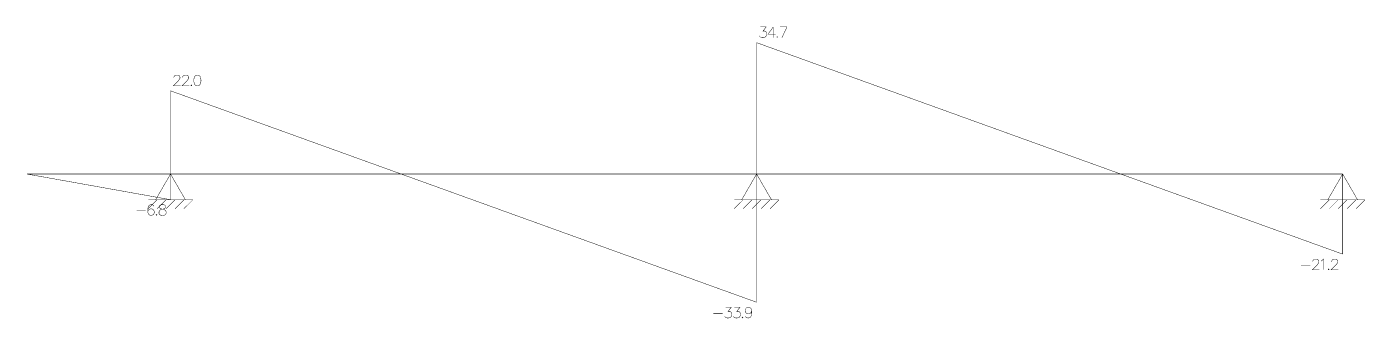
# Model space of a CAD drawing. Extents: x 1216 to 13607, y 2542 to 5245.
import ezdxf

# ---------------------------------------------------------------- set-up
doc = ezdxf.new("R2010")
doc.units = 0

msp = doc.modelspace()

# ---------------------------------------------------------------- linework, layer by layer
at = {"color": 10, "linetype": 'CONTINUOUS', "const_width": 4}
for points in [[(8008.29576, 5243.09993), (8060.302819, 5243.09993), (8031.935332, 5205.275627), (8046.119076, 5205.275627), (8055.574904, 5200.547589), (8060.302819, 5195.819552), (8065.030733, 5181.635438), (8065.030733, 5172.179363), (8060.302819, 5157.995249), (8050.84699, 5148.539173), (8036.663247, 5143.811136), (8022.479503, 5143.811136), (8008.29576, 5148.539173), (8003.567845, 5153.267211), (7998.839931, 5162.723287)], [(8126.493621, 5243.09993), (8079.214477, 5176.9074), (8150.133194, 5176.9074)], [(8126.493621, 5243.09993), (8126.493621, 5143.811136)], [(8187.956509, 5243.09993), (8254.147312, 5243.09993)], [(8254.147312, 5243.09993), (8206.868167, 5143.811136)], [(8164.316937, 5153.267211), (8159.589023, 5148.539173), (8164.316937, 5143.811136), (8169.044852, 5148.539173), (8164.316937, 5153.267211)], [(2577.931697, 4773.039527), (2577.931697, 4777.767565), (2582.659612, 4787.22364), (2587.387526, 4791.951678), (2596.843355, 4796.679716), (2615.755013, 4796.679716), (2625.210842, 4791.951678), (2629.938756, 4787.22364), (2634.666671, 4777.767565), (2634.666671, 4768.311489), (2629.938756, 4758.855414), (2620.482928, 4744.6713), (2573.203783, 4697.390922), (2639.394585, 4697.390922)], [(2658.306243, 4773.039527), (2658.306243, 4777.767565), (2663.034158, 4787.22364), (2667.762072, 4791.951678), (2677.217901, 4796.679716), (2696.129559, 4796.679716), (2705.585388, 4791.951678), (2710.313302, 4787.22364), (2715.041217, 4777.767565), (2715.041217, 4768.311489), (2710.313302, 4758.855414), (2700.857473, 4744.6713), (2653.578329, 4697.390922), (2719.769131, 4697.390922)], [(2738.680789, 4706.846998), (2733.952875, 4702.11896), (2738.680789, 4697.390922), (2743.408704, 4702.11896), (2738.680789, 4706.846998)], [(2790.687848, 4796.679716), (2776.504105, 4791.951678), (2767.048276, 4777.767565), (2762.320361, 4754.127376), (2762.320361, 4739.943262), (2767.048276, 4716.303073), (2776.504105, 4702.11896), (2790.687848, 4697.390922), (2800.143677, 4697.390922), (2814.32742, 4702.11896), (2823.783249, 4716.303073), (2828.511164, 4739.943262), (2828.511164, 4754.127376), (2823.783249, 4777.767565), (2814.32742, 4791.951678), (2800.143677, 4796.679716), (2790.687848, 4796.679716)], [(2392.59745, 3580.969627), (2387.869536, 3590.425703), (2373.685793, 3595.153741), (2364.229964, 3595.153741), (2350.04622, 3590.425703), (2340.590391, 3576.241589), (2335.862477, 3552.6014), (2335.862477, 3528.961211), (2340.590391, 3510.04906), (2350.04622, 3500.592984), (2364.229964, 3495.864947), (2368.957878, 3495.864947), (2383.141622, 3500.592984), (2392.59745, 3510.04906), (2397.325365, 3524.233173), (2397.325365, 3528.961211), (2392.59745, 3543.145325), (2383.141622, 3552.6014), (2368.957878, 3557.329438), (2364.229964, 3557.329438), (2350.04622, 3552.6014), (2340.590391, 3543.145325), (2335.862477, 3528.961211)], [(2463.516167, 3595.153741), (2449.332424, 3590.425703), (2444.60451, 3580.969627), (2444.60451, 3571.513552), (2449.332424, 3562.057476), (2458.788253, 3557.329438), (2477.699911, 3552.6014), (2491.883654, 3547.873363), (2501.339483, 3538.417287), (2506.067398, 3528.961211), (2506.067398, 3514.777098), (2501.339483, 3505.321022), (2496.611569, 3500.592984), (2482.427825, 3495.864947), (2463.516167, 3495.864947), (2449.332424, 3500.592984), (2444.60451, 3505.321022), (2439.876595, 3514.777098), (2439.876595, 3528.961211), (2444.60451, 3538.417287), (2454.060338, 3547.873363), (2468.244082, 3552.6014), (2487.15574, 3557.329438), (2496.611569, 3562.057476), (2501.339483, 3571.513552), (2501.339483, 3580.969627), (2496.611569, 3590.425703), (2482.427825, 3595.153741), (2463.516167, 3595.153741)], [(2231.848359, 3538.417287), (2316.950819, 3538.417287)], [(2416.237023, 3505.321022), (2411.509108, 3500.592984), (2416.237023, 3495.864947), (2420.964937, 3500.592984), (2416.237023, 3505.321022)], [(13012.201938, 3033.899379), (13097.304398, 3033.899379)], [(13120.943971, 3066.995643), (13120.943971, 3071.723681), (13125.671885, 3081.179757), (13130.399799, 3085.907795), (13139.855628, 3090.635832), (13158.767286, 3090.635832), (13168.223115, 3085.907795), (13172.95103, 3081.179757), (13177.678944, 3071.723681), (13177.678944, 3062.267606), (13172.95103, 3052.81153), (13163.495201, 3038.627416), (13116.216056, 2991.347038), (13182.406859, 2991.347038)], [(13196.590602, 3071.723681), (13206.046431, 3076.451719), (13220.230174, 3090.635832), (13220.230174, 2991.347038)], [(13267.509319, 3000.803114), (13262.781404, 2996.075076), (13267.509319, 2991.347038), (13272.237233, 2996.075076), (13267.509319, 3000.803114)], [(13295.876806, 3066.995643), (13295.876806, 3071.723681), (13300.60472, 3081.179757), (13305.332635, 3085.907795), (13314.788463, 3090.635832), (13333.700121, 3090.635832), (13343.15595, 3085.907795), (13347.883865, 3081.179757), (13352.611779, 3071.723681), (13352.611779, 3062.267606), (13347.883865, 3052.81153), (13338.428036, 3038.627416), (13291.148891, 2991.347038), (13357.339694, 2991.347038)], [(7685.851994, 2644.215619), (7737.859053, 2644.215619), (7709.491566, 2606.391316), (7723.675309, 2606.391316), (7733.131138, 2601.663278), (7737.859053, 2596.935241), (7742.586967, 2582.751127), (7742.586967, 2573.295051), (7737.859053, 2559.110938), (7728.403224, 2549.654862), (7714.21948, 2544.926825), (7700.035737, 2544.926825), (7685.851994, 2549.654862), (7681.124079, 2554.3829), (7676.396165, 2563.838976)], [(7766.226539, 2644.215619), (7818.233599, 2644.215619), (7789.866112, 2606.391316), (7804.049855, 2606.391316), (7813.505684, 2601.663278), (7818.233599, 2596.935241), (7822.961513, 2582.751127), (7822.961513, 2573.295051), (7818.233599, 2559.110938), (7808.77777, 2549.654862), (7794.594026, 2544.926825), (7780.410283, 2544.926825), (7766.226539, 2549.654862), (7761.498625, 2554.3829), (7756.770711, 2563.838976)], [(7926.975631, 2611.119354), (7922.247717, 2596.935241), (7912.791888, 2587.479165), (7898.608144, 2582.751127), (7893.88023, 2582.751127), (7879.696487, 2587.479165), (7870.240658, 2596.935241), (7865.512743, 2611.119354), (7865.512743, 2615.847392), (7870.240658, 2630.031505), (7879.696487, 2639.487581), (7893.88023, 2644.215619), (7898.608144, 2644.215619), (7912.791888, 2639.487581), (7922.247717, 2630.031505), (7926.975631, 2611.119354), (7926.975631, 2587.479165), (7922.247717, 2563.838976), (7912.791888, 2549.654862), (7898.608144, 2544.926825), (7889.152315, 2544.926825), (7874.968572, 2549.654862), (7870.240658, 2559.110938)], [(7572.382046, 2587.479165), (7657.484507, 2587.479165)], [(7841.873171, 2554.3829), (7837.145256, 2549.654862), (7841.873171, 2544.926825), (7846.601085, 2549.654862), (7841.873171, 2554.3829)]]:
    msp.add_lwpolyline(points, dxfattribs=at)
at = {"color": 170, "linetype": 'CONTINUOUS', "const_width": 4}
for points in [[(7972.36361, 5097.476365), (13397.999758, 3136.970603)], [(7972.36361, 3879.444635), (7972.36361, 5097.476365)], [(2546.727462, 4651.056151), (7972.36361, 2690.550389)], [(2546.727462, 3879.444635), (2546.727462, 4651.056151)], [(2546.727462, 3641.488511), (1218.000242, 3879.444635)], [(1218.000242, 3879.444635), (1218.000242, 3879.444635)], [(2546.727462, 3879.444635), (2546.727462, 3641.488511)], [(7972.36361, 3879.444635), (7972.36361, 2690.550389)], [(13397.999758, 3879.444635), (13397.999758, 3136.970603)]]:
    msp.add_lwpolyline(points, dxfattribs=at)
at = {"color": 56, "linetype": 'CONTINUOUS', "const_width": 4}
for points in [[(2546.727462, 3879.444635), (1218.000242, 3879.444635)], [(2546.727462, 3879.444635), (7972.36361, 3879.444635)], [(7972.36361, 3879.444635), (13397.999758, 3879.444635)]]:
    msp.add_lwpolyline(points, dxfattribs=at)
at = {"color": 96, "linetype": 'CONTINUOUS', "const_width": 4}
for points in [[(2408.831336, 3640.593029), (2546.727462, 3879.444635), (2684.623588, 3640.593029)], [(7834.467484, 3640.593029), (7972.36361, 3879.444635), (8110.259736, 3640.593029)], [(13260.103632, 3640.593029), (13397.999758, 3879.444635), (13535.895884, 3640.593029)], [(2339.885341, 3640.593029), (2753.569583, 3640.593029)], [(2422.623844, 3640.593029), (2339.885341, 3557.852368)], [(2505.362347, 3640.593029), (2422.623844, 3557.852368)], [(2588.10085, 3640.593029), (2505.362347, 3557.852368)], [(2670.839353, 3640.593029), (2588.10085, 3557.852368)], [(2753.577857, 3640.593029), (2670.839353, 3557.852368)], [(7765.521489, 3640.593029), (8179.205731, 3640.593029)], [(7848.259992, 3640.593029), (7765.521489, 3557.852368)], [(7930.998495, 3640.593029), (7848.259992, 3557.852368)], [(8013.736998, 3640.593029), (7930.998495, 3557.852368)], [(8096.475502, 3640.593029), (8013.736998, 3557.852368)], [(8179.214005, 3640.593029), (8096.475502, 3557.852368)], [(13191.157637, 3640.593029), (13604.841879, 3640.593029)], [(13273.89614, 3640.593029), (13191.157637, 3557.852368)], [(13356.634643, 3640.593029), (13273.89614, 3557.852368)], [(13439.373146, 3640.593029), (13356.634643, 3557.852368)], [(13522.11165, 3640.593029), (13439.373146, 3557.852368)], [(13604.850153, 3640.593029), (13522.11165, 3557.852368)]]:
    msp.add_lwpolyline(points, dxfattribs=at)

doc.saveas('drawing.dxf')
